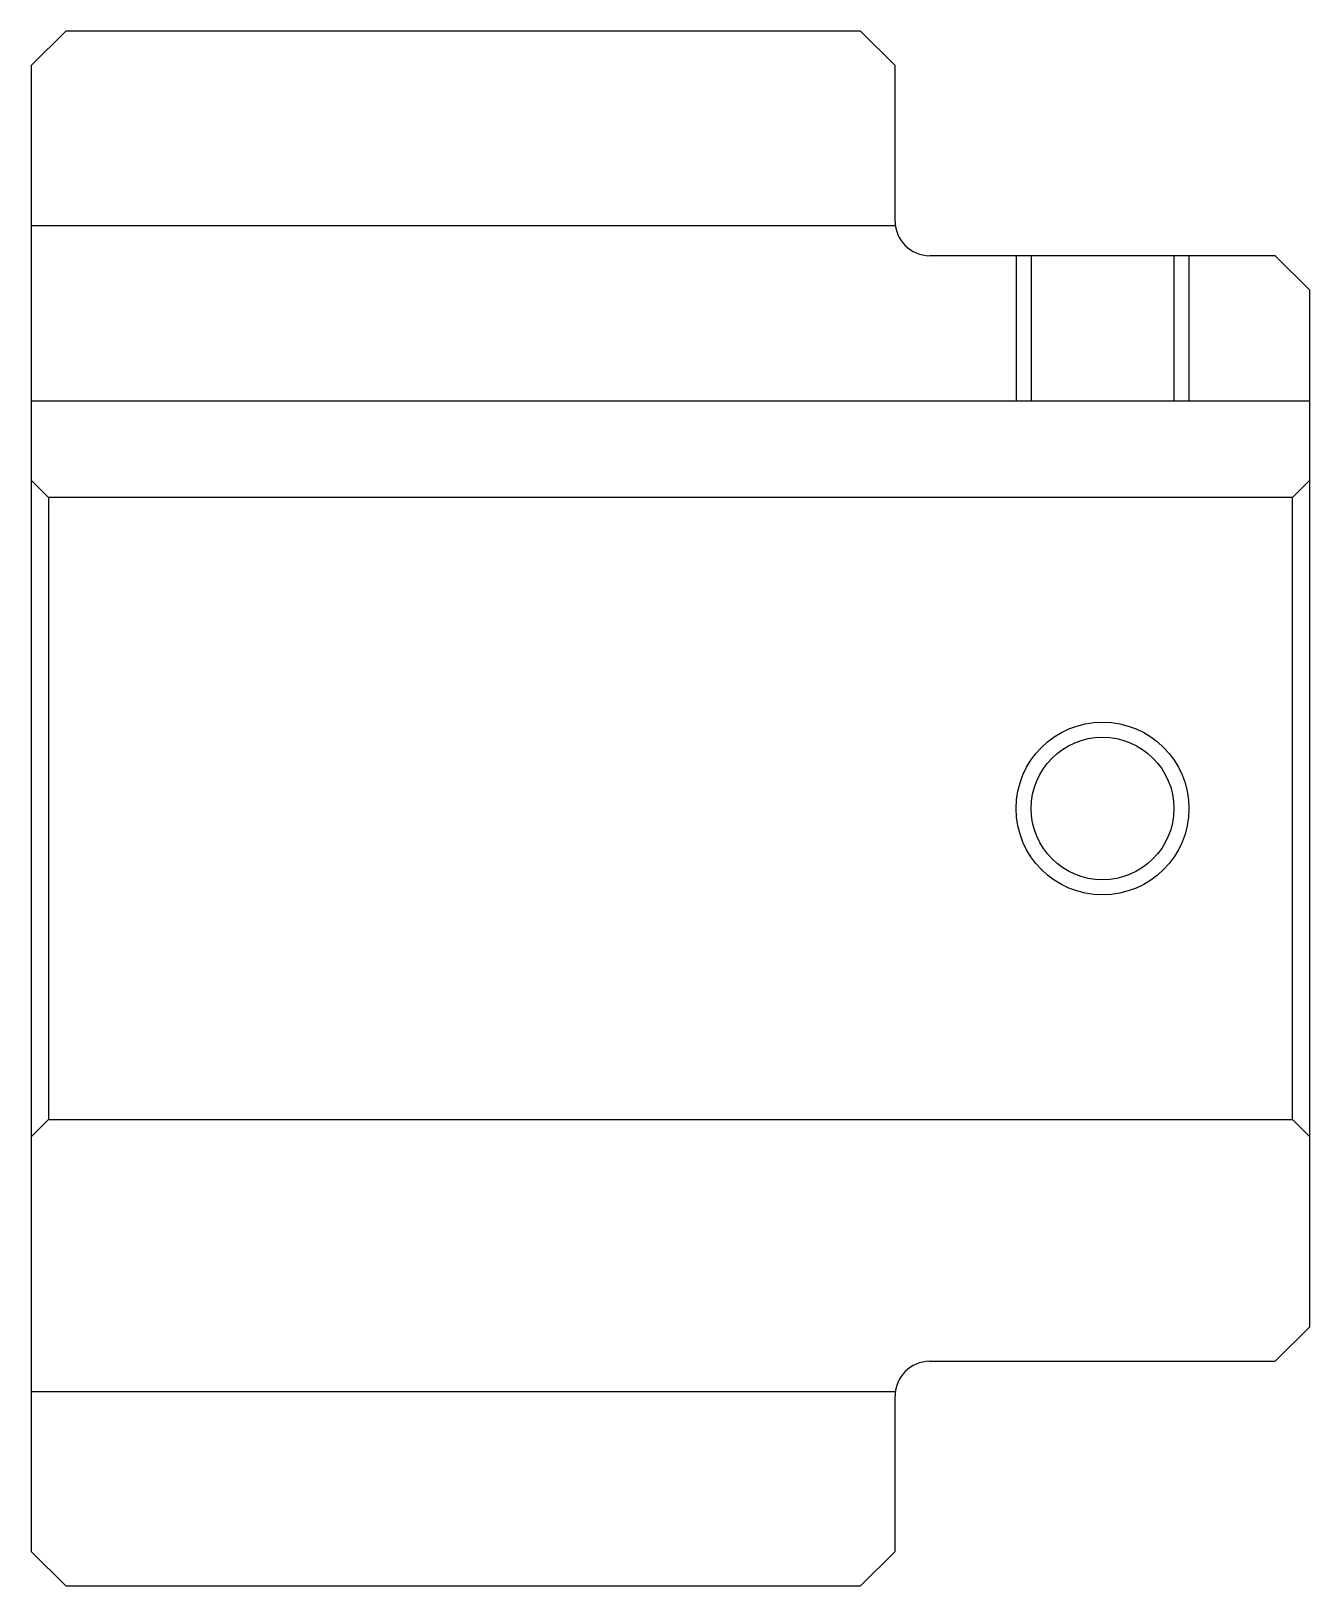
# Model space of a CAD drawing. Header units: metres. Extents: x 122 to 308, y 100 to 145.
# Drawn here: x 121.5 to 158.5, y 99.75 to 144.75 of the extents above.
import ezdxf

# ---------------------------------------------------------------- set-up
doc = ezdxf.new("R2010")
doc.units = ezdxf.units.M

msp = doc.modelspace()

# ---------------------------------------------------------------- linework, layer by layer
at = {"color": 4}
for p, q in [((121.5, 139.125), (146.5, 139.125)), ((121.5, 134.050003), (158.5, 134.050003)), ((158, 131.25), (158.5, 131.75)), ((122, 131.25), (122, 113.25)), ((158, 113.25), (158.5, 112.75)), ((121.5, 105.375), (146.5, 105.375))]:
    msp.add_line(p, q, dxfattribs=at)
for points in [[(146.5, 139.25), (146.5, 143.75), (145.5, 144.75), (122.5, 144.75), (121.5, 143.75), (121.5, 112.75)], [(147.5, 106.25), (157.5, 106.25), (158.5, 107.25), (158.5, 137.25), (157.5, 138.25), (147.5, 138.25)], [(150, 138.25), (150, 134.050003)], [(150.434998, 138.25), (150.434998, 134.050003)], [(154.565002, 138.25), (154.565002, 134.050003)], [(155, 138.25), (155, 134.050003)], [(121.5, 112.75), (122, 113.25), (158, 113.25), (158, 131.25), (122, 131.25), (121.5, 131.75)], [(121.5, 112.75), (121.5, 100.75), (122.5, 99.75), (145.5, 99.75), (146.5, 100.75), (146.5, 105.25)]]:
    msp.add_lwpolyline(points, dxfattribs=at)
at = {"color": 7}
msp.add_circle((152.5, 122.25), 2.5, dxfattribs=at)
at = {"color": 4}
msp.add_circle((152.5, 122.25), 2.065, dxfattribs=at)
for centre, start, end in [((147.5, 139.25), 180, 270), ((147.5, 105.25), 90, 180)]:
    msp.add_arc(centre, 1, start, end, dxfattribs=at)

doc.saveas('drawing.dxf')
